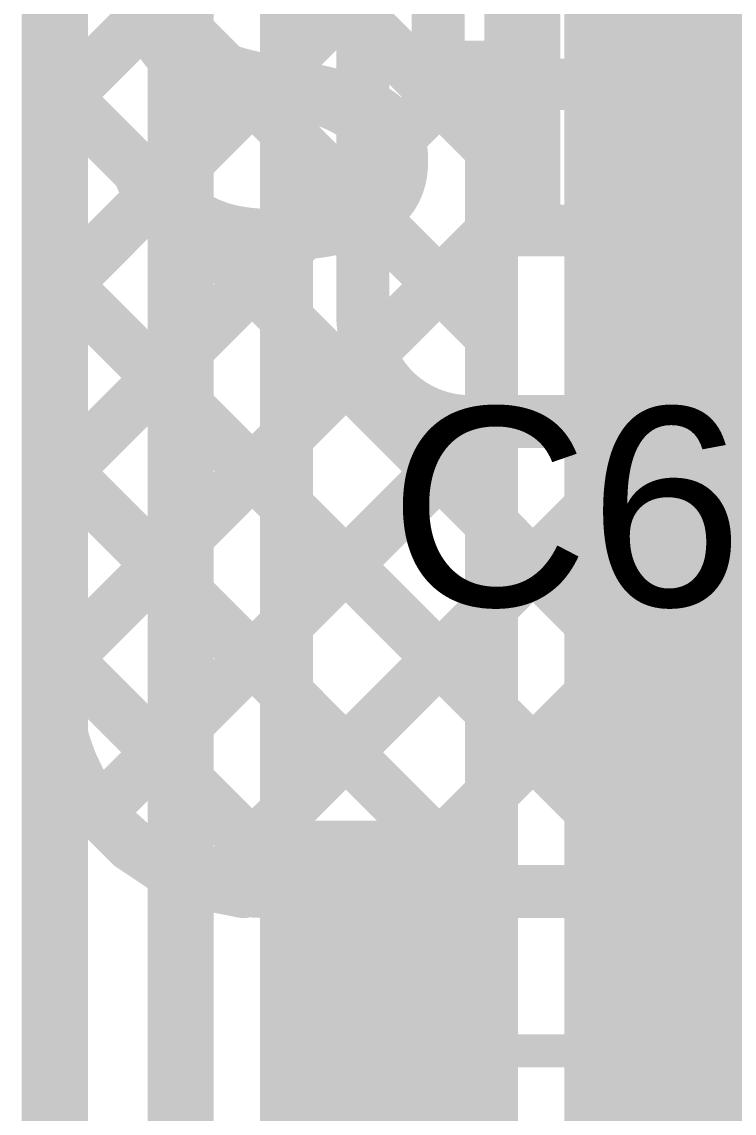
# Model space of a CAD drawing. Header units: inches. Extents: x -17 to 443, y -40 to 218.
# Drawn here: x 85.277 to 88.012, y 152.372 to 156.559 of the extents above; entities that cross this region are included whole.
import ezdxf

# ---------------------------------------------------------------- set-up
doc = ezdxf.new("R2010")
doc.units = ezdxf.units.IN
for name, color, linetype in [('Bottom Layer', 5, 'Continuous'), ('Top Layer', 1, 'Continuous'), ('Top Overlay', 2, 'Continuous'), ('Top Paste', 8, 'Continuous'), ('Top Solder', 216, 'Continuous')]:
    doc.layers.add(name, color=color, linetype=linetype)
doc.styles.add('Arial', font='', dxfattribs={"height": 0.2})
doc.styles.add('Arial Black_Bold', font='', dxfattribs={"height": 0.2})
doc.styles.get('Arial').set_extended_font_data('Arial')
doc.styles.get('Arial Black_Bold').set_extended_font_data('Arial Black', bold=True)

# ---------------------------------------------------------------- blocks, each defined once
blk = doc.blocks.new('TC_0522C_1_7_260G__87')
at = {"layer": 'Top Layer'}
blk.add_hatch(color=1, dxfattribs=at).paths.add_polyline_path([(2.5, 2.15), (3.5, 2.15), (3.5, 1.55), (2.5, 1.55)])
at = {"layer": 'Top Paste'}
blk.add_hatch(color=8, dxfattribs=at).paths.add_polyline_path([(2.5, 2.15), (3.5, 2.15), (3.5, 1.55), (2.5, 1.55)])
at = {"layer": 'Top Solder'}
blk.add_hatch(color=216, dxfattribs=at).paths.add_polyline_path([(2.3984, 2.2516), (3.6016, 2.2516), (3.6016, 1.4484), (2.3984, 1.4484)])
at = {"layer": 'Top Overlay'}
blk.add_lwpolyline([(2.7178, 1.4224, 0.127, 0.127, 0), (2.7178, -1.3716, 0.127, 0.127, 0)], format="xyseb", dxfattribs=at)
blk.add_lwpolyline([(2.686, 1.4224, 0.0635, 0.0635, 1), (2.7496, 1.4224, 0.0635, 0.0635, 1)], format="xyseb", close=True, dxfattribs=at)

msp = doc.modelspace()

# ---------------------------------------------------------------- linework, layer by layer
at = {"layer": 'Bottom Layer'}
for points in [[(85.4045, 154.025, 0.2032, 0.2032, 0), (85.4045, 159.8171, 0.2032, 0.2032, 0)], [(85.4045, 154.025, 0.2032, 0.2032, 0), (85.4045, 159.8171, 0.2032, 0.2032, 0)], [(86.5863, 155.4359, 0.2032, 0.2032, 0), (86.5863, 159.3355, 0.2032, 0.2032, 0)], [(85.4045, 157.747, 0.2032, 0.2032, 0), (86.5863, 156.5652, 0.2032, 0.2032, 0)], [(85.4045, 156.232, 0.2032, 0.2032, 0), (86.5863, 157.4138, 0.2032, 0.2032, 0)], [(85.4045, 157.0286, 0.2032, 0.2032, 0), (86.5863, 155.8468, 0.2032, 0.2032, 0)], [(85.4045, 155.5136, 0.2032, 0.2032, 0), (86.5863, 156.6954, 0.2032, 0.2032, 0)], [(85.4045, 156.3102, 0.2032, 0.2032, 0), (88.4929, 153.2218, 0.2032, 0.2032, 0)], [(85.4045, 154.7952, 0.2032, 0.2032, 0), (86.5863, 155.977, 0.2032, 0.2032, 0)], [(85.4045, 155.5918, 0.2032, 0.2032, 0), (87.7745, 153.2218, 0.2032, 0.2032, 0)], [(86.5942, 155.3558, 0.2032, 0.2032, -0.049129), (86.5863, 155.4359, 0.2032, 0.2032, 0)], [(86.6555, 155.2079, 0.2032, 0.2032, -0.098498), (86.5942, 155.3558, 0.2032, 0.2032, 0)], [(85.4045, 154.0767, 0.2032, 0.2032, 0), (86.6144, 155.2866, 0.2032, 0.2032, 0)], [(86.7687, 155.0946, 0.2032, 0.2032, -0.098497), (86.6555, 155.2079, 0.2032, 0.2032, 0)], [(86.9166, 155.0333, 0.2032, 0.2032, -0.098498), (86.7687, 155.0946, 0.2032, 0.2032, 0)], [(85.5756, 153.5294, 0.2032, 0.2032, 0), (87.0716, 155.0255, 0.2032, 0.2032, 0)], [(86.0109, 153.2463, 0.2032, 0.2032, 0), (87.7901, 155.0255, 0.2032, 0.2032, 0)], [(86.7048, 153.2218, 0.2032, 0.2032, 0), (88.5085, 155.0255, 0.2032, 0.2032, 0)], [(86.9967, 155.0255, 0.2032, 0.2032, -0.049118), (86.9166, 155.0333, 0.2032, 0.2032, 0)], [(86.9967, 155.0255, 0.2032, 0.2032, 0), (93.0467, 155.0255, 0.2032, 0.2032, 0)], [(86.9967, 155.0255, 0.2032, 0.2032, 0), (93.0467, 155.0255, 0.2032, 0.2032, 0)], [(87.4077, 155.0255, 0.2032, 0.2032, 0), (89.2113, 153.2218, 0.2032, 0.2032, 0)], [(87.4232, 153.2218, 0.2032, 0.2032, 0), (89.2269, 155.0255, 0.2032, 0.2032, 0)], [(85.4045, 154.8734, 0.2032, 0.2032, 0), (87.0561, 153.2218, 0.2032, 0.2032, 0)], [(85.4045, 154.1549, 0.2032, 0.2032, 0), (86.3376, 153.2218, 0.2032, 0.2032, 0)], [(86.2077, 153.2218, 0.2032, 0.2032, -0.414213), (85.4045, 154.025, 0.2032, 0.2032, 0)], [(85.4045, 153.9459, 0.2032, 0.2032, 0), (85.4354, 153.7907, 0.2032, 0.2032, 0)], [(85.4354, 153.7907, 0.2032, 0.2032, 0), (85.4959, 153.6445, 0.2032, 0.2032, 0)], [(85.4959, 153.6445, 0.2032, 0.2032, 0), (85.5838, 153.513, 0.2032, 0.2032, 0)], [(85.5838, 153.513, 0.2032, 0.2032, 0), (85.6957, 153.4011, 0.2032, 0.2032, 0)], [(85.6957, 153.4011, 0.2032, 0.2032, 0), (85.8272, 153.3132, 0.2032, 0.2032, 0)], [(85.8272, 153.3132, 0.2032, 0.2032, 0), (85.9734, 153.2527, 0.2032, 0.2032, 0)], [(85.9734, 153.2527, 0.2032, 0.2032, 0), (86.1286, 153.2218, 0.2032, 0.2032, 0)], [(86.2077, 153.2218, 0.2032, 0.2032, 0), (90.2379, 153.2218, 0.2032, 0.2032, 0)], [(86.2077, 153.2218, 0.2032, 0.2032, 0), (90.2379, 153.2218, 0.2032, 0.2032, 0)]]:
    msp.add_lwpolyline(points, format="xyseb", dxfattribs=at)
for points in [[(86.5355, 156.5652, 0.1016, 0.1016, 1), (86.6371, 156.5652, 0.1016, 0.1016, 1)], [(85.3537, 156.3102, 0.1016, 0.1016, 1), (85.4553, 156.3102, 0.1016, 0.1016, 1)], [(85.3537, 156.232, 0.1016, 0.1016, 1), (85.4553, 156.232, 0.1016, 0.1016, 1)], [(86.5355, 155.977, 0.1016, 0.1016, 1), (86.6371, 155.977, 0.1016, 0.1016, 1)], [(86.5355, 155.8468, 0.1016, 0.1016, 1), (86.6371, 155.8468, 0.1016, 0.1016, 1)], [(85.3537, 155.5918, 0.1016, 0.1016, 1), (85.4553, 155.5918, 0.1016, 0.1016, 1)], [(85.3537, 155.5136, 0.1016, 0.1016, 1), (85.4553, 155.5136, 0.1016, 0.1016, 1)], [(86.5355, 155.4359, 0.1016, 0.1016, 1), (86.6371, 155.4359, 0.1016, 0.1016, 1)], [(86.5355, 155.4359, 0.1016, 0.1016, 1), (86.6371, 155.4359, 0.1016, 0.1016, 1)], [(86.5434, 155.3558, 0.1016, 0.1016, 1), (86.645, 155.3558, 0.1016, 0.1016, 1)], [(86.5434, 155.3558, 0.1016, 0.1016, 1), (86.645, 155.3558, 0.1016, 0.1016, 1)], [(86.5636, 155.2866, 0.1016, 0.1016, 1), (86.6652, 155.2866, 0.1016, 0.1016, 1)], [(86.6047, 155.2079, 0.1016, 0.1016, 1), (86.7063, 155.2079, 0.1016, 0.1016, 1)], [(86.6047, 155.2079, 0.1016, 0.1016, 1), (86.7063, 155.2079, 0.1016, 0.1016, 1)], [(86.7179, 155.0946, 0.1016, 0.1016, 1), (86.8195, 155.0946, 0.1016, 0.1016, 1)], [(86.7179, 155.0946, 0.1016, 0.1016, 1), (86.8195, 155.0946, 0.1016, 0.1016, 1)], [(86.8658, 155.0333, 0.1016, 0.1016, 1), (86.9674, 155.0333, 0.1016, 0.1016, 1)], [(86.8658, 155.0333, 0.1016, 0.1016, 1), (86.9674, 155.0333, 0.1016, 0.1016, 1)], [(86.9459, 155.0255, 0.1016, 0.1016, 1), (87.0475, 155.0255, 0.1016, 0.1016, 1)], [(86.9459, 155.0255, 0.1016, 0.1016, 1), (87.0475, 155.0255, 0.1016, 0.1016, 1)], [(86.9459, 155.0255, 0.1016, 0.1016, 1), (87.0475, 155.0255, 0.1016, 0.1016, 1)], [(87.0208, 155.0255, 0.1016, 0.1016, 1), (87.1224, 155.0255, 0.1016, 0.1016, 1)], [(87.3569, 155.0255, 0.1016, 0.1016, 1), (87.4585, 155.0255, 0.1016, 0.1016, 1)], [(87.7393, 155.0255, 0.1016, 0.1016, 1), (87.8409, 155.0255, 0.1016, 0.1016, 1)], [(85.3537, 154.8734, 0.1016, 0.1016, 1), (85.4553, 154.8734, 0.1016, 0.1016, 1)], [(85.3537, 154.7952, 0.1016, 0.1016, 1), (85.4553, 154.7952, 0.1016, 0.1016, 1)], [(85.3537, 154.1549, 0.1016, 0.1016, 1), (85.4553, 154.1549, 0.1016, 0.1016, 1)], [(85.3537, 154.0767, 0.1016, 0.1016, 1), (85.4553, 154.0767, 0.1016, 0.1016, 1)], [(85.3537, 154.025, 0.1016, 0.1016, 1), (85.4553, 154.025, 0.1016, 0.1016, 1)], [(85.3537, 154.025, 0.1016, 0.1016, 1), (85.4553, 154.025, 0.1016, 0.1016, 1)], [(85.3537, 154.025, 0.1016, 0.1016, 1), (85.4553, 154.025, 0.1016, 0.1016, 1)], [(85.3537, 153.9459, 0.1016, 0.1016, 1), (85.4553, 153.9459, 0.1016, 0.1016, 1)], [(85.3846, 153.7907, 0.1016, 0.1016, 1), (85.4862, 153.7907, 0.1016, 0.1016, 1)], [(85.3846, 153.7907, 0.1016, 0.1016, 1), (85.4862, 153.7907, 0.1016, 0.1016, 1)], [(85.4451, 153.6445, 0.1016, 0.1016, 1), (85.5467, 153.6445, 0.1016, 0.1016, 1)], [(85.4451, 153.6445, 0.1016, 0.1016, 1), (85.5467, 153.6445, 0.1016, 0.1016, 1)], [(85.5248, 153.5294, 0.1016, 0.1016, 1), (85.6264, 153.5294, 0.1016, 0.1016, 1)], [(85.533, 153.513, 0.1016, 0.1016, 1), (85.6346, 153.513, 0.1016, 0.1016, 1)], [(85.533, 153.513, 0.1016, 0.1016, 1), (85.6346, 153.513, 0.1016, 0.1016, 1)], [(85.6449, 153.4011, 0.1016, 0.1016, 1), (85.7465, 153.4011, 0.1016, 0.1016, 1)], [(85.6449, 153.4011, 0.1016, 0.1016, 1), (85.7465, 153.4011, 0.1016, 0.1016, 1)], [(85.7764, 153.3132, 0.1016, 0.1016, 1), (85.878, 153.3132, 0.1016, 0.1016, 1)], [(85.7764, 153.3132, 0.1016, 0.1016, 1), (85.878, 153.3132, 0.1016, 0.1016, 1)], [(85.9226, 153.2527, 0.1016, 0.1016, 1), (86.0242, 153.2527, 0.1016, 0.1016, 1)], [(85.9226, 153.2527, 0.1016, 0.1016, 1), (86.0242, 153.2527, 0.1016, 0.1016, 1)], [(85.9601, 153.2463, 0.1016, 0.1016, 1), (86.0617, 153.2463, 0.1016, 0.1016, 1)], [(86.0778, 153.2218, 0.1016, 0.1016, 1), (86.1794, 153.2218, 0.1016, 0.1016, 1)], [(86.1569, 153.2218, 0.1016, 0.1016, 1), (86.2585, 153.2218, 0.1016, 0.1016, 1)], [(86.1569, 153.2218, 0.1016, 0.1016, 1), (86.2585, 153.2218, 0.1016, 0.1016, 1)], [(86.1569, 153.2218, 0.1016, 0.1016, 1), (86.2585, 153.2218, 0.1016, 0.1016, 1)], [(86.2868, 153.2218, 0.1016, 0.1016, 1), (86.3884, 153.2218, 0.1016, 0.1016, 1)], [(86.654, 153.2218, 0.1016, 0.1016, 1), (86.7556, 153.2218, 0.1016, 0.1016, 1)], [(87.0053, 153.2218, 0.1016, 0.1016, 1), (87.1069, 153.2218, 0.1016, 0.1016, 1)], [(87.3724, 153.2218, 0.1016, 0.1016, 1), (87.474, 153.2218, 0.1016, 0.1016, 1)], [(87.7237, 153.2218, 0.1016, 0.1016, 1), (87.8253, 153.2218, 0.1016, 0.1016, 1)]]:
    msp.add_lwpolyline(points, format="xyseb", close=True, dxfattribs=at)
at = {"layer": 'Top Layer'}
for points in [[(85.4045, 139.6823, 0.254, 0.254, 0), (85.4045, 159.2401, 0.254, 0.254, 0)], [(85.8871, 152.2318, 0.254, 0.254, 0), (85.8871, 159.0283, 0.254, 0.254, 0)], [(86.2935, 152.2318, 0.2032, 0.2032, 0), (86.2935, 159.0283, 0.2032, 0.2032, 0)], [(87.7413, 141.8981, 0.762, 0.762, 0), (87.7413, 157.0749, 0.762, 0.762, 0)], [(86.2935, 156.4026, 0.2032, 0.2032, 0), (86.8762, 156.9853, 0.2032, 0.2032, 0)], [(86.2935, 156.8581, 0.2032, 0.2032, 0), (87.0809, 156.0707, 0.2032, 0.2032, 0)], [(86.8762, 156.3858, 0.2032, 0.2032, 0), (86.8762, 156.8176, 0.2032, 0.2032, 0)], [(86.2935, 155.6842, 0.2032, 0.2032, 0), (86.9951, 156.3858, 0.2032, 0.2032, 0)], [(86.8762, 156.3858, 0.2032, 0.2032, 0), (87.0809, 156.3858, 0.2032, 0.2032, 0)], [(87.0809, 147.6724, 0.2032, 0.2032, 0), (87.0809, 156.3858, 0.2032, 0.2032, 0)], [(86.2935, 156.1396, 0.2032, 0.2032, 0), (87.0809, 155.3522, 0.2032, 0.2032, 0)], [(86.2935, 154.9657, 0.2032, 0.2032, 0), (87.0809, 155.7531, 0.2032, 0.2032, 0)], [(86.2935, 155.4212, 0.2032, 0.2032, 0), (87.0809, 154.6338, 0.2032, 0.2032, 0)], [(86.2935, 154.2473, 0.2032, 0.2032, 0), (87.0809, 155.0347, 0.2032, 0.2032, 0)], [(86.2935, 154.7028, 0.2032, 0.2032, 0), (87.0809, 153.9154, 0.2032, 0.2032, 0)], [(86.2935, 153.5289, 0.2032, 0.2032, 0), (87.0809, 154.3163, 0.2032, 0.2032, 0)], [(86.2935, 153.9844, 0.2032, 0.2032, 0), (87.0809, 153.197, 0.2032, 0.2032, 0)], [(86.2935, 152.8105, 0.2032, 0.2032, 0), (87.0809, 153.5979, 0.2032, 0.2032, 0)], [(86.2935, 153.266, 0.2032, 0.2032, 0), (87.0809, 152.4786, 0.2032, 0.2032, 0)], [(86.3061, 152.1047, 0.2032, 0.2032, 0), (87.0809, 152.8795, 0.2032, 0.2032, 0)], [(86.2935, 152.5475, 0.2032, 0.2032, 0), (87.0809, 151.7601, 0.2032, 0.2032, 0)]]:
    msp.add_lwpolyline(points, format="xyseb", dxfattribs=at)
for points in [[(86.2427, 156.4026, 0.1016, 0.1016, 1), (86.3443, 156.4026, 0.1016, 0.1016, 1)], [(86.8254, 156.3858, 0.1016, 0.1016, 1), (86.927, 156.3858, 0.1016, 0.1016, 1)], [(86.8254, 156.3858, 0.1016, 0.1016, 1), (86.927, 156.3858, 0.1016, 0.1016, 1)], [(86.9443, 156.3858, 0.1016, 0.1016, 1), (87.0459, 156.3858, 0.1016, 0.1016, 1)], [(87.0301, 156.3858, 0.1016, 0.1016, 1), (87.1317, 156.3858, 0.1016, 0.1016, 1)], [(87.0301, 156.3858, 0.1016, 0.1016, 1), (87.1317, 156.3858, 0.1016, 0.1016, 1)], [(86.2427, 156.1396, 0.1016, 0.1016, 1), (86.3443, 156.1396, 0.1016, 0.1016, 1)], [(87.0301, 156.0707, 0.1016, 0.1016, 1), (87.1317, 156.0707, 0.1016, 0.1016, 1)], [(87.0301, 155.7531, 0.1016, 0.1016, 1), (87.1317, 155.7531, 0.1016, 0.1016, 1)], [(86.2427, 155.6842, 0.1016, 0.1016, 1), (86.3443, 155.6842, 0.1016, 0.1016, 1)], [(86.2427, 155.4212, 0.1016, 0.1016, 1), (86.3443, 155.4212, 0.1016, 0.1016, 1)], [(87.0301, 155.3522, 0.1016, 0.1016, 1), (87.1317, 155.3522, 0.1016, 0.1016, 1)], [(87.0301, 155.0347, 0.1016, 0.1016, 1), (87.1317, 155.0347, 0.1016, 0.1016, 1)], [(86.2427, 154.9657, 0.1016, 0.1016, 1), (86.3443, 154.9657, 0.1016, 0.1016, 1)], [(86.2427, 154.7028, 0.1016, 0.1016, 1), (86.3443, 154.7028, 0.1016, 0.1016, 1)], [(87.0301, 154.6338, 0.1016, 0.1016, 1), (87.1317, 154.6338, 0.1016, 0.1016, 1)], [(87.0301, 154.3163, 0.1016, 0.1016, 1), (87.1317, 154.3163, 0.1016, 0.1016, 1)], [(86.2427, 154.2473, 0.1016, 0.1016, 1), (86.3443, 154.2473, 0.1016, 0.1016, 1)], [(86.2427, 153.9844, 0.1016, 0.1016, 1), (86.3443, 153.9844, 0.1016, 0.1016, 1)], [(87.0301, 153.9154, 0.1016, 0.1016, 1), (87.1317, 153.9154, 0.1016, 0.1016, 1)], [(87.0301, 153.5979, 0.1016, 0.1016, 1), (87.1317, 153.5979, 0.1016, 0.1016, 1)], [(86.2427, 153.5289, 0.1016, 0.1016, 1), (86.3443, 153.5289, 0.1016, 0.1016, 1)], [(86.2427, 153.266, 0.1016, 0.1016, 1), (86.3443, 153.266, 0.1016, 0.1016, 1)], [(87.0301, 153.197, 0.1016, 0.1016, 1), (87.1317, 153.197, 0.1016, 0.1016, 1)], [(87.0301, 152.8795, 0.1016, 0.1016, 1), (87.1317, 152.8795, 0.1016, 0.1016, 1)], [(86.2427, 152.8105, 0.1016, 0.1016, 1), (86.3443, 152.8105, 0.1016, 0.1016, 1)], [(86.2427, 152.5475, 0.1016, 0.1016, 1), (86.3443, 152.5475, 0.1016, 0.1016, 1)], [(87.0301, 152.4786, 0.1016, 0.1016, 1), (87.1317, 152.4786, 0.1016, 0.1016, 1)]]:
    msp.add_lwpolyline(points, format="xyseb", close=True, dxfattribs=at)

# ---------------------------------------------------------------- block references
at = {"rotation": 90}
msp.add_blockref('TC_0522C_1_7_260G__87', (88.5769, 149.893), dxfattribs=at)

# ---------------------------------------------------------------- texts
at = {"layer": 'Top Overlay'}
for s, height, style, p in [('SB10', 1.27, 'Arial Black_Bold', (85.5624, 155.6599)), ('C6', 0.762, 'Arial', (86.6865, 154.3175))]:
    msp.add_text(s, height=height, dxfattribs=dict(at, style=style)).set_placement(p)

doc.saveas('drawing.dxf')
